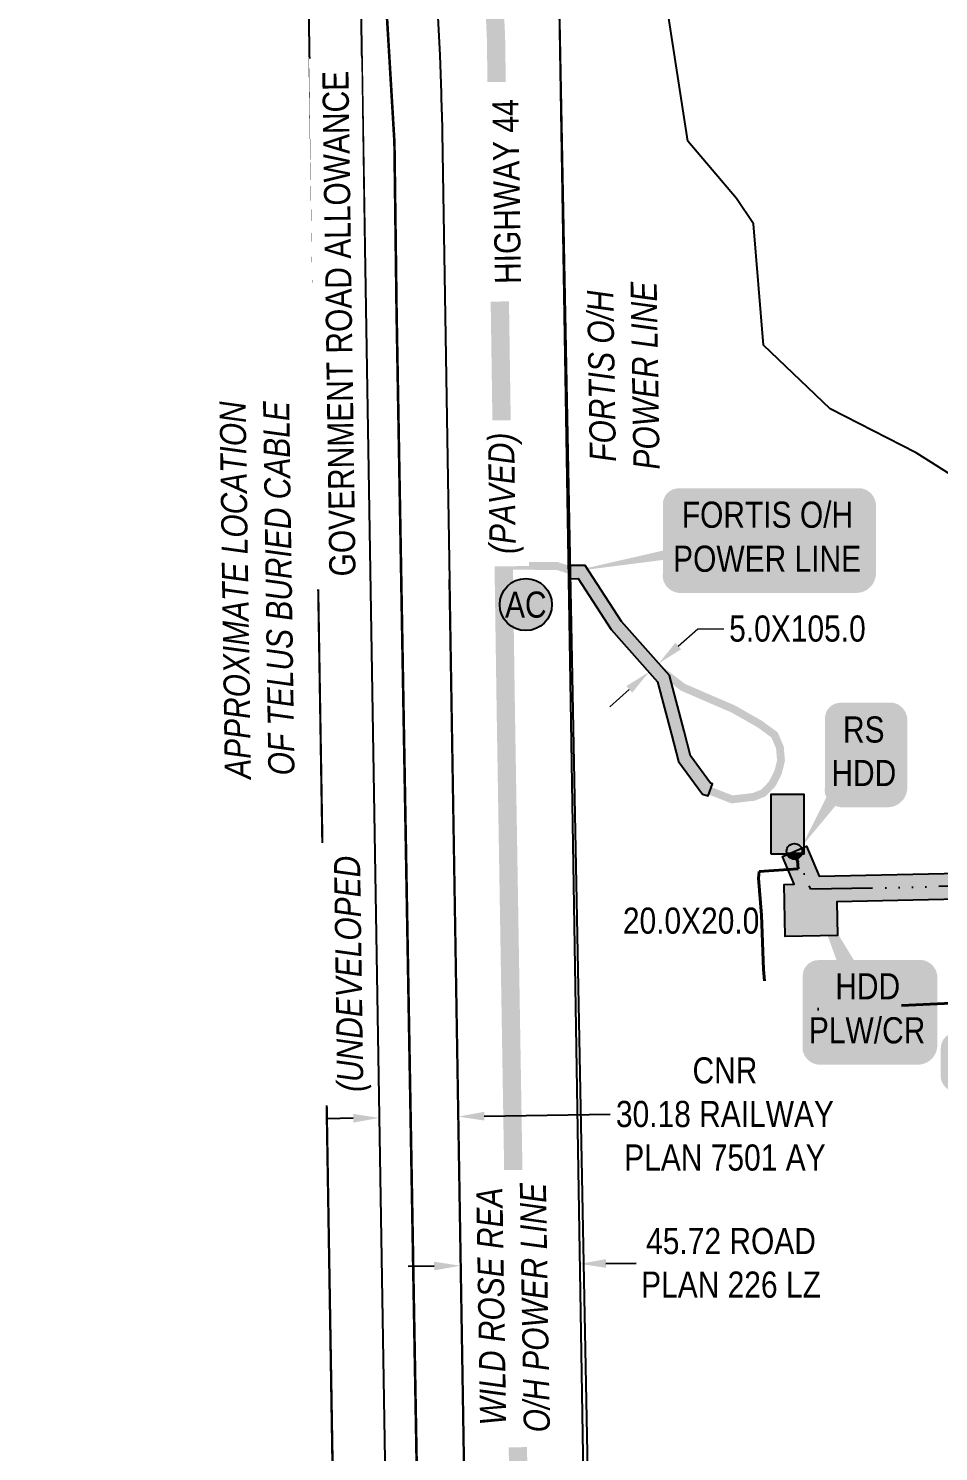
# Model space of a CAD drawing. Extents: x 72365 to 80261, y 6000112 to 6008999.
# Drawn here: x 74845 to 75193, y 6002807 to 6003351 of the extents above; entities that cross this region are included whole.
import ezdxf
from ezdxf.enums import TextEntityAlignment as Align

# ---------------------------------------------------------------- set-up
doc = ezdxf.new("R2010")
doc.units = 0
doc.header["$LTSCALE"] = 5
doc.header["$PDSIZE"] = 2.5
for name, pattern in [('COOP2', [10, 5, -1, 0, -1, 0, -1, 0, -1, 0, -1]), ('DASHDOT', [25.4, 12.7, -6.35, 0, -6.35]), ('DASHED2', [9.525, 6.35, -3.175])]:
    doc.linetypes.add(name, pattern=pattern)
doc.layers.get('Defpoints').update_dxf_attribs({"color": 9})
for name, color, linetype in [('AS-POWER', 104, 'foc-POWER'), ('AS-POWER-T', 104, 'Continuous'), ('AS-RAILWAY', 13, 'TRACKS'), ('AS-RESIDENCE', 14, 'Continuous'), ('AS-ROADS', 254, 'Continuous'), ('AS-SYMBOL', 7, 'Continuous'), ('AS-TELEPHONE', 224, 'foc-TEL'), ('AS-TELEPHONE-T', 224, 'Continuous'), ('CG-NOTES', 7, 'Continuous'), ('L-ROAD-T', 7, 'Continuous'), ('L-SEC', 7, 'Continuous'), ('L-TITLEDB', 4, 'Continuous'), ('L-TITLEDB-T', 4, 'Continuous'), ('P-APEX RECON PAY ITEMS', 240, 'Continuous'), ('P-APEX RECON-10m BUFFER', 51, 'COOP2'), ('P-APEX RECON-URBAN', 30, 'COOP2'), ('P-APEX RECON-WORK AREA', 104, 'Continuous'), ('T-CREEK', 160, 'Continuous')]:
    doc.layers.add(name, color=color, linetype=linetype)
for name, color, linetype, lineweight in [('AS-RECON EXISTING', 151, 'DASHDOT', 40), ('P-APEX RECON-TWS-T', 104, 'Continuous', 9), ('T-TEXT', 48, 'Continuous', 18)]:
    doc.layers.add(name, color=color, linetype=linetype, lineweight=lineweight)
doc.layers.add('AS-STRUCTURE-H', color=7, linetype='Continuous', true_color=0xa8a8a8)
doc.layers.add('P-APEX RECON-TO BE DRILLED-H', color=7, linetype='Continuous', true_color=0xffafe1)
doc.styles.add('100L', font='ARIALN.TTF', dxfattribs={"height": 2})
doc.styles.add('175L', font='ARIALN.TTF', dxfattribs={"height": 20})
doc.styles.add('80', font='ARIALN.TTF', dxfattribs={"height": 10})
doc.styles.add('80CG', font='ARIALN.TTF', dxfattribs={"height": 10})
doc.styles.add('80L', font='ARIALN.TTF', dxfattribs={"height": 10})
doc.styles.add('80LS', font='ARIALNI.TTF', dxfattribs={"height": 10})
doc.styles.add('foc-LtypeFont', font='ARIALN.TTF', dxfattribs={"height": 7.35})
doc.linetypes.add('foc-POWER', pattern='A,6,-1,["P",foc-LtypeFont,S=0.2,R=0,X=-0.625,Y=-0.75],-1.24,4', length=12.24)
doc.linetypes.add('foc-TEL', pattern='A,2,-1,["T",foc-LtypeFont,S=0.2,R=0,X=-0.425,Y=-0.75],-1.24,8', length=12.24)
doc.linetypes.add('foc-TEL-NOLINE', pattern='A,0,-2,["T",foc-LtypeFont,S=0.2,R=0,X=-0.425,Y=-0.75],-10.24', length=12.24)
doc.linetypes.add('TRACKS', pattern='A,3.81,[130,ltypeshp1.shx,S=6.35,R=0,X=0,Y=0],3.81', length=7.62)
doc.dimstyles.new('Compass 5 000', dxfattribs={"dimscale": 5, "dimtxt": 9, "dimasz": 2, "dimexe": 0.2, "dimexo": 0.0625, "dimgap": 0.5, "dimtad": 0, "dimtih": 1, "dimtoh": 1, "dimzin": 0, "dimdsep": 46, "dimtxsty": '80CG', "dimcen": 0.1, "dimse1": 1, "dimse2": 1, "dimclrd": 256, "dimclrt": 256, "dimaunit": 1, "dimadec": 4, "dimazin": 0, "dimtfac": 0.06, "dimtofl": 0, "dimtmove": 0, "dimatfit": 1, "dimfxl": 0.2, "dimtolj": 1, "dimtzin": 0, "dimlwd": -1, "dimarcsym": 0})

# ---------------------------------------------------------------- blocks, each defined once
blk = doc.blocks.new('*D397')
at = {"layer": 'Defpoints', "color": 0, "transparency": 16777216}
for p in [(75008.56, 6003008.41), (75054.26, 6003009.1), (75056.25, 6002878.49)]:
    blk.add_point(p, dxfattribs=at)
at = {"layer": 'L-TITLEDB-T', "transparency": 16777216}
for p, q in [((75000.56, 6002877.64), (74990.56, 6002877.48)), ((75066.25, 6002878.64), (75077.8, 6002878.82))]:
    blk.add_line(p, q, dxfattribs=at)
for points in [[(75066.23, 6002880.31), (75066.28, 6002876.97), (75056.25, 6002878.49)], [(75000.54, 6002879.3), (75000.59, 6002875.97), (75010.56, 6002877.79)]]:
    blk.add_solid(points, dxfattribs=at)
at = {"layer": 'L-TITLEDB-T', "transparency": 16777216, "insert": (75114.11, 6002878.82), "char_height": 10, "attachment_point": 5, "style": '80CG'}
blk.add_mtext('\\A1;45.72 ROAD\\PPLAN 226 LZ', dxfattribs=at)
blk = doc.blocks.new('*D398')
at = {"layer": 'Defpoints', "color": 0, "transparency": 16777216}
for p in [(74977.12, 6003086.92), (75007.26, 6003087.41), (75009.74, 6002934.84)]:
    blk.add_point(p, dxfattribs=at)
at = {"layer": 'L-TITLEDB-T', "transparency": 16777216}
for p, q in [((74969.6, 6002934.19), (74959.6, 6002934.03)), ((75019.74, 6002935), (75067.85, 6002935.78))]:
    blk.add_line(p, q, dxfattribs=at)
for points in [[(74969.57, 6002935.85), (74969.62, 6002932.52), (74979.59, 6002934.35)], [(75019.71, 6002936.67), (75019.77, 6002933.33), (75009.74, 6002934.84)]]:
    blk.add_solid(points, dxfattribs=at)
at = {"layer": 'L-TITLEDB-T', "transparency": 16777216, "insert": (75111.79, 6002935.78), "char_height": 10, "attachment_point": 5, "style": '80CG'}
blk.add_mtext('\\A1;CNR\\P30.18 RAILWAY\\PPLAN 7501 AY', dxfattribs=at)
blk = doc.blocks.new('*U1085')
at = {"true_color": 0xffffa8}
h = blk.add_hatch(color=51, dxfattribs=at)
edge = h.paths.add_edge_path()
edge.add_line((-19, -20), (19, -20))
edge.add_arc((19, -14), 6, 270, 360)
edge.add_line((25, -14), (25, 12.5))
edge.add_arc((19, 12.5), 6, 0, 90)
edge.add_line((19, 18.5), (-19, 18.5))
edge.add_arc((-19, 12.5), 6, 90, 180)
edge.add_line((-25, 12.5), (-25, -14))
edge.add_arc((-19, -14), 6, 180, 270)
at = {"color": 240, "flags": 128}
for points in [[(-21.93, 45.62, 0, 10, 0), (0, 0, 5, 5, 0)], [(5.45, -7.08, 0, 10, 0), (0, 0, 5, 5, 0)]]:
    blk.add_lwpolyline(points, format="xyseb", dxfattribs=at)
blk.add_lwpolyline([(-19, -20, 3, 3, 0), (19, -20, 3, 3, 0.414214), (25, -14, 3, 3, 0), (25, 12.5, 3, 0, 0.414214), (19, 18.5, 0, 0, 0), (-19, 18.5, 0, 0, 0.414214), (-25, 12.5, 0, 0, 0), (-25, -14, 0, 3, 0.414214)], format="xyseb", close=True, dxfattribs=at)
at = {"color": 4, "style": '80'}
blk.add_attdef('OTHER_001', (-14.7, -5), '', height=10, dxfattribs=at)
blk = doc.blocks.new('RISER')
h = blk.add_hatch(color=255)
h.dxf.hatch_style = 1
edge = h.paths.add_edge_path()
edge.add_arc((0, 0), 0.7, 0, 360)
blk.add_hatch(color=13).paths.add_polyline_path([(0.58, -0.15), (-0.58, -0.15, 0.774597)])
at = {"color": 13}
blk.add_line((-0.58, -0.15), (0.58, -0.15), dxfattribs=at)
blk.add_circle((0, 0), 0.6, dxfattribs=at)
blk = doc.blocks.new('*U1086')
at = {"true_color": 0xffffa8}
h = blk.add_hatch(color=51, dxfattribs=at)
edge = h.paths.add_edge_path()
edge.add_line((-9, -20), (9, -20))
edge.add_arc((9, -14), 6, 270, 360)
edge.add_line((15, -14), (15, 12.5))
edge.add_arc((9, 12.5), 6, 0, 90)
edge.add_line((9, 18.5), (-9, 18.5))
edge.add_arc((-9, 12.5), 6, 90, 180)
edge.add_line((-15, 12.5), (-15, -14))
edge.add_arc((-9, -14), 6, 180, 270)
at = {"color": 240, "flags": 128}
blk.add_lwpolyline([(-9, -20, 3, 3, 0), (9, -20, 3, 3, 0.414214), (15, -14, 3, 3, 0), (15, 12.5, 3, 0, 0.414214), (9, 18.5, 0, 0, 0), (-9, 18.5, 0, 0, 0.414214), (-15, 12.5, 0, 0, 0), (-15, -14, 0, 3, 0.414214)], format="xyseb", close=True, dxfattribs=at)
for points in [[(-23.91, -36.55, 0, 10, 0), (0, 0, 5, 5, 0)], [(5.45, -7.08, 0, 10, 0), (0, 0, 5, 5, 0)]]:
    blk.add_lwpolyline(points, format="xyseb", dxfattribs=at)
at = {"color": 4, "style": '80'}
blk.add_attdef('OTHER_001', (-14.7, -5), '', height=10, dxfattribs=at)
blk = doc.blocks.new('Access_Point')
h = blk.add_hatch(color=255)
h.dxf.hatch_style = 1
edge = h.paths.add_edge_path()
edge.add_arc((0, 0), 9.99, 0, 360)
at = {"color": 170}
blk.add_circle((0, 0), 9.99, dxfattribs=at)
at = {"color": 170, "style": '175L'}
blk.add_text('AC', height=10, dxfattribs=at).set_placement((0, 0), align=Align.MIDDLE_CENTER)
blk = doc.blocks.new('*U1091')
h = blk.add_hatch(color=255)
edge = h.paths.add_edge_path()
edge.add_line((-34, -20), (34, -20))
edge.add_arc((34, -14), 6, 270, 360)
edge.add_line((40, -14), (40, 12.5))
edge.add_arc((34, 12.5), 6, 0, 90)
edge.add_line((34, 18.5), (-34, 18.5))
edge.add_arc((-34, 12.5), 6, 90, 180)
edge.add_line((-40, 12.5), (-40, -14))
edge.add_arc((-34, -14), 6, 180, 270)
at = {"color": 104, "flags": 128}
blk.add_lwpolyline([(-34, -20, 3, 3, 0), (34, -20, 3, 3, 0.414214), (40, -14, 3, 3, 0), (40, 12.5, 3, 0, 0.414214), (34, 18.5, 0, 0, 0), (-34, 18.5, 0, 0, 0.414214), (-40, 12.5, 0, 0, 0), (-40, -14, 0, 3, 0.414214)], format="xyseb", close=True, dxfattribs=at)
blk.add_lwpolyline([(-75.33, -13.43, 0, 7.5, 0), (0, 0, 0, 0, 0)], format="xyseb", dxfattribs=at)
at = {"color": 104, "style": '80'}
blk.add_attdef('ENTER_TEXT_001', (-26.85, -4.92), '', height=10, dxfattribs=at)
blk = doc.blocks.new('*D1092')
at = {"layer": 'Defpoints', "color": 0, "transparency": 16777216}
for p in [(75086.45, 6003108.26), (75083.11, 6003104.5), (75086.85, 6003107.81)]:
    blk.add_point(p, dxfattribs=at)
at = {"layer": 'P-APEX RECON-TWS-T', "transparency": 16777216}
for p, q in [((75093.94, 6003114.89), (75101.42, 6003121.52)), ((75101.42, 6003121.52), (75111.42, 6003121.52)), ((75075.22, 6003098.32), (75067.74, 6003091.69))]:
    blk.add_line(p, q, dxfattribs=at)
for points in [[(75092.83, 6003116.14), (75095.04, 6003113.65), (75086.45, 6003108.26)], [(75074.12, 6003099.57), (75076.33, 6003097.07), (75082.71, 6003104.95)]]:
    blk.add_solid(points, dxfattribs=at)
at = {"layer": 'P-APEX RECON-TWS-T', "transparency": 16777216, "insert": (75139.53, 6003121.52), "char_height": 10, "attachment_point": 5, "style": '80CG'}
blk.add_mtext('\\A1;5.0X105.0', dxfattribs=at)
blk = doc.blocks.new('*U1242')
at = {"true_color": 0xffffa8}
h = blk.add_hatch(color=51, dxfattribs=at)
edge = h.paths.add_edge_path()
edge.add_line((-16.5, -11.5), (16.5, -11.5))
edge.add_arc((16.5, -5.5), 6, 270, 360)
edge.add_line((22.5, -5.5), (22.5, 4))
edge.add_arc((16.5, 4), 6, 0, 90)
edge.add_line((16.5, 10), (-16.5, 10))
edge.add_arc((-16.5, 4), 6, 90, 180)
edge.add_line((-22.5, 4), (-22.5, -5.5))
edge.add_arc((-16.5, -5.5), 6, 180, 270)
at = {"color": 240, "flags": 128}
for points in [[(36.13, 39.85, 0, 10, 0), (0, 0, 5, 5, 0)], [(5.45, -7.08, 0, 10, 0), (0, 0, 5, 5, 0)]]:
    blk.add_lwpolyline(points, format="xyseb", dxfattribs=at)
blk.add_lwpolyline([(-16.5, -11.5, 3, 3, 0), (16.5, -11.5, 3, 3, 0.414214), (22.5, -5.5, 3, 3, 0), (22.5, 4, 3, 0, 0.414214), (16.5, 10, 0, 0, 0), (-16.5, 10, 0, 0, 0.414214), (-22.5, 4, 0, 0, 0), (-22.5, -5.5, 0, 3, 0.414214)], format="xyseb", close=True, dxfattribs=at)
at = {"color": 4, "style": '80'}
blk.add_attdef('OTHER_001', (-14.7, -5), '', height=10, dxfattribs=at)

msp = doc.modelspace()

# ---------------------------------------------------------------- hatches: boundary and pattern name
at = {"layer": 'AS-STRUCTURE-H'}
h = msp.add_hatch(color=256, dxfattribs=at)
h.dxf.hatch_style = 1
h.paths.add_polyline_path([(75129.347, 6003035.333), (75142.132, 6003035.333), (75142.132, 6003058.047), (75129.347, 6003058.047)])
at = {"layer": 'P-APEX RECON-10m BUFFER'}
h = msp.add_hatch(color=256, dxfattribs=at)
h.dxf.hatch_style = 1
h.paths.add_polyline_path([(75284.927, 6002716.271), (75285.726, 6002716.577), (75285.542, 6002729.65), (75290.538, 6002729.72), (75288.211, 6002895.08), (75285.169, 6002895.016), (75284.754, 6002914.995), (75287.348, 6002915.049), (75238.497, 6003015.138), (75213.047, 6003018.247), (75154.559, 6003017.032), (75154.827, 6003004.143), (75134.848, 6003003.727), (75134.433, 6003023.707), (75138.322, 6003023.787), (75133.776, 6003034.355), (75142.954, 6003038.303), (75147.865, 6003026.887), (75213.551, 6003028.251), (75245.096, 6003024.398), (75298.354, 6002915.278), (75304.733, 6002915.41), (75304.747, 6002914.729), (75388.886, 6002964.532), (75385.465, 6002972.64), (75390.068, 6002974.582), (75369.196, 6003024.048), (75364.593, 6003022.106), (75356.824, 6003040.517), (75361.427, 6003042.46), (75243.736, 6003321.38), (75239.58, 6003462.397), (75042.361, 6003461.155), (75041.772, 6003466.147), (75239.433, 6003467.392), (75237.88, 6003520.079), (75247.871, 6003520.259), (75253.668, 6003323.542), (75370.633, 6003046.344), (75375.235, 6003048.286), (75383.004, 6003029.875), (75378.401, 6003027.932), (75399.274, 6002978.467), (75403.876, 6002980.409), (75411.645, 6002961.997), (75393.234, 6002954.229), (75392.806, 6002955.242), (75304.985, 6002903.259), (75305.148, 6002895.431), (75298.2, 6002895.287), (75300.528, 6002729.86), (75305.524, 6002729.931), (75305.711, 6002716.646)])
h = msp.add_hatch(color=256, dxfattribs=at)
h.dxf.hatch_style = 1
h.paths.add_polyline_path([(75052.002, 6003145.67), (75052.084, 6003140.675), (75055.635, 6003140.684), (75068.246, 6003121.285), (75086.008, 6003101.227), (75091.325, 6003081.04), (75093.968, 6003070.66), (75103.214, 6003058.274), (75105.334, 6003057.52), (75107.009, 6003062.226), (75106.313, 6003062.474), (75098.565, 6003072.854), (75096.161, 6003082.293), (75090.536, 6003103.649), (75072.232, 6003124.319), (75058.341, 6003145.686)])
at = {"layer": 'P-APEX RECON-TO BE DRILLED-H'}
h = msp.add_hatch(color=256, dxfattribs=at)
h.dxf.hatch_style = 1
h.paths.add_polyline_path([(75144.605, 6003021.822), (75149.195, 6003023.796), (75142.954, 6003038.303), (75133.776, 6003034.355), (75140.016, 6003019.848)])

# ---------------------------------------------------------------- linework, layer by layer
at = {"layer": 'AS-POWER', "flags": 128}
msp.add_lwpolyline([(75065.987, 6002069.374), (75072.217, 6002132.868), (75048.248, 6003374.025), (75047.955, 6003386.431, 0.0483205), (75028.793, 6003545.108), (75001.028, 6003676.95, -0.0476994), (74982.838, 6003838.342), (74974.945, 6004319.697), (74962.101, 6005124.07), (74960.098, 6005244.058)], format="xyb", dxfattribs=at)
msp.add_lwpolyline([(75053.606, 6000179.593), (75052.049, 6000279.306), (75039.104, 6001082.979), (75026.506, 6001906.922), (75013.454, 6002711.216), (75006.401, 6003140.341)], dxfattribs=at)
at = {"layer": 'AS-RECON EXISTING', "flags": 128}
msp.add_lwpolyline([(75138.198, 6003036.215), (75139.535, 6003032.678), (75139.757, 6003029.703), (75124.937, 6003028.622), (75124.671, 6003026.14), (75125.795, 6003011.938), (75126.606, 6002991.067), (75127.729, 6002974.923), (75165.122, 6002976.774), (75246.731, 6002980.425)], dxfattribs=at)
at = {"layer": 'AS-RESIDENCE'}
msp.add_lwpolyline([(75129.347, 6003035.333), (75142.132, 6003035.333), (75142.132, 6003058.047), (75129.347, 6003058.047)], close=True, dxfattribs=at)
at = {"layer": 'AS-ROADS', "const_width": 7, "flags": 128}
msp.add_lwpolyline([(75073.672, 6000179.942), (75069.776, 6000349.065), (75060.182, 6001074.477), (75045.667, 6002007.36), (75027.969, 6003090.033), (75024.206, 6003347.941, 0.0493947), (74998.246, 6003576.094), (74973.301, 6003687.217, -0.0503851), (74958.73, 6003807.929), (74943.423, 6004677.413), (74936.401, 6005243.625)], format="xyb", dxfattribs=at)
at = {"layer": 'AS-ROADS', "const_width": 2.998, "flags": 128}
msp.add_lwpolyline([(75027.824, 6003145.636), (75047.685, 6003145.497), (75055.602, 6003142.998), (75062.686, 6003134.115), (75082.686, 6003109.13), (75095.744, 6003099.108), (75115.05, 6003090.779), (75125.05, 6003085.088), (75130.745, 6003080.924), (75132.828, 6003076.066), (75133.245, 6003071.069), (75132.134, 6003066.627), (75129.911, 6003062.186), (75126.578, 6003058.715), (75122.828, 6003057.189), (75114.494, 6003056.217), (75105.606, 6003059.687), (75098.105, 6003067.183), (75094.355, 6003075.927), (75088.939, 6003098.414), (75084.633, 6003108.269)], dxfattribs=at)
at = {"layer": 'AS-TELEPHONE', "linetype": 'foc-TEL-NOLINE', "flags": 128}
msp.add_lwpolyline([(75003.364, 6000178.719), (74988.862, 6001082.1), (74976.266, 6001905.962), (74937.004, 6004319.006), (74922.183, 6005243.365)], dxfattribs=at)
at = {"layer": 'L-SEC', "flags": 128}
for points in [[(74949.983, 6003514.378), (74963.197, 6002710.466)], [(74983.308, 6002710.663), (74970.073, 6003514.958)]]:
    msp.add_lwpolyline(points, dxfattribs=at)
at = {"layer": 'L-TITLEDB', "flags": 128}
msp.add_lwpolyline([(75003.46, 6003319.242, 0.0657811), (74969.604, 6003548.054)], format="xyb", dxfattribs=at)
msp.add_lwpolyline([(75003.46, 6003319.242), (75013.454, 6002711.216), (75026.506, 6001906.922), (75072.192, 6001907.792), (75059.129, 6002712.051), (75048.248, 6003374.025)], dxfattribs=at)
at = {"layer": 'P-APEX RECON-URBAN', "flags": 128}
msp.add_lwpolyline([(75297.848, 6002904.925), (75241.797, 6003019.768), (75213.299, 6003023.249), (75144.605, 6003021.822), (75138.365, 6003036.329)], dxfattribs=at)
at = {"layer": 'P-APEX RECON-WORK AREA', "flags": 128}
msp.add_lwpolyline([(75052.002, 6003145.67), (75052.084, 6003140.675), (75055.635, 6003140.684), (75068.246, 6003121.285), (75086.008, 6003101.227), (75091.325, 6003081.04), (75093.968, 6003070.66), (75103.214, 6003058.274), (75105.334, 6003057.52), (75107.009, 6003062.226), (75106.313, 6003062.474), (75098.565, 6003072.854), (75096.161, 6003082.293), (75090.536, 6003103.649), (75072.232, 6003124.319), (75058.341, 6003145.686)], close=True, dxfattribs=at)
msp.add_lwpolyline([(75213.047, 6003018.247), (75154.559, 6003017.032), (75154.827, 6003004.143), (75134.848, 6003003.727), (75134.433, 6003023.707), (75138.322, 6003023.787), (75133.776, 6003034.355), (75142.954, 6003038.303), (75147.865, 6003026.887), (75213.551, 6003028.251)], dxfattribs=at)
at = {"layer": 'T-CREEK', "flags": 128}
msp.add_lwpolyline([(75216.018, 6003169.129), (75184.893, 6003188.773), (75152.018, 6003205.721), (75126.483, 6003230.018), (75122.763, 6003276.459), (75116.243, 6003286.098), (75097.651, 6003308.071), (75089.542, 6003360.004)], dxfattribs=at)

# ---------------------------------------------------------------- block references
at = {"layer": 'AS-POWER-T'}
ref = msp.add_blockref('*U1091', (75128.059, 6003156.738), dxfattribs=at)
ref.add_attrib('ENTER_TEXT_001', 'FORTIS O/H', (75095.276, 6003160.157), dxfattribs={"layer": '0', "color": 104, "height": 10, "style": '80'})
ref.add_attrib('ENTER_TEXT_002', 'POWER LINE', (75091.965, 6003143.313), dxfattribs={"layer": '0', "color": 104, "height": 10, "style": '80'})
at = {"layer": 'AS-SYMBOL', "xscale": 4.995841144999977, "yscale": 4.995841144999977, "zscale": 4.995841144999977}
msp.add_blockref('RISER', (75138.365, 6003036.329), dxfattribs=at)
at = {"layer": 'CG-NOTES', "xscale": 0.9983371498429935, "yscale": 0.9983371498429935, "zscale": 0.9983371498429935}
msp.add_blockref('Access_Point', (75035.615, 6003130.758), dxfattribs=at)
at = {"layer": 'P-APEX RECON PAY ITEMS'}
ref = msp.add_blockref('*U1086', (75165.044, 6003074.724), dxfattribs=at)
ref.add_attrib('OTHER_001', 'RS', (75156.947, 6003077.968), dxfattribs={"layer": '0', "color": 4, "height": 10, "style": '80'})
ref.add_attrib('OTHER_002', 'HDD', (75152.517, 6003061.302), dxfattribs={"layer": '0', "color": 4, "height": 10, "style": '80'})
ref = msp.add_blockref('*U1085', (75166.54, 6002976.204), dxfattribs=at)
ref.add_attrib('OTHER_001', 'HDD', (75154.013, 6002979.711), dxfattribs={"layer": '0', "color": 4, "height": 10, "style": '80'})
ref.add_attrib('OTHER_002', 'PLW/CR', (75143.907, 6002962.867), dxfattribs={"layer": '0', "color": 4, "height": 10, "style": '80'})
msp.add_blockref('*U1242', (75216.877, 6002957.016), dxfattribs=at).add_auto_attribs({'OTHER_001': 'UMC-G'})

# ---------------------------------------------------------------- texts
at = {"layer": 'AS-TELEPHONE-T', "insert": (74920.501, 6003063.958), "char_height": 10, "attachment_point": 1, "rotation": 90.81849, "style": '100L'}
msp.add_mtext_dynamic_manual_height_columns('\\pi0.05;{\\fArial Narrow|b0|i1|c0|p34;APPROXIMATE LOCATION\\P\\pi1.1414;OF TELUS BURIED CABLE}', width=144.95675, gutter_width=50, heights=[0], dxfattribs=at)
at = {"layer": 'P-APEX RECON-TWS-T', "insert": (75072.757, 6003014.829), "char_height": 9.9917, "attachment_point": 1, "style": '80L'}
msp.add_mtext_dynamic_manual_height_columns('20.0X20.0', width=10.35424, gutter_width=50, heights=[0], dxfattribs=at)

# ---------------------------------------------------------------- dimensions: what is measured, and where the dimension line sits
at = {"layer": 'L-TITLEDB-T'}
dim = msp.add_linear_dim(base=(75009.741, 6002934.839), p1=(74977.118, 6003086.921), p2=(75007.265, 6003087.41), angle=0.92971, text='CNR\\P30.18 RAILWAY\\PPLAN 7501 AY', dimstyle='Compass 5 000', override={"dimtfillclr": 256}, dxfattribs=at)
dim.commit()
dim.dimension.update_dxf_attribs({"geometry": '*D398', "text_midpoint": (75111.787, 6002935.782), "dimtype": 161})
dim = msp.add_linear_dim(base=(75056.253, 6002878.488), p1=(75008.564, 6003008.406), p2=(75054.258, 6003009.105), angle=0.87536, text='45.72 ROAD\\PPLAN 226 LZ', dimstyle='Compass 5 000', dxfattribs=at)
dim.commit()
dim.dimension.update_dxf_attribs({"geometry": '*D397', "text_midpoint": (75114.108, 6002878.818), "dimtype": 161})
at = {"layer": 'P-APEX RECON-TWS-T'}
dim = msp.add_aligned_dim(p1=(75083.11, 6003104.499), p2=(75086.85, 6003107.811), distance=0.604, text='5.0X105.0', dimstyle='Compass 5 000', dxfattribs=at)
dim.commit()
dim.dimension.update_dxf_attribs({"geometry": '*D1092', "text_midpoint": (75139.53, 6003121.523)})

# ---------------------------------------------------------------- next in the draw order: texts
at = {"layer": 'AS-POWER-T', "insert": (75060.173, 6003181.742), "char_height": 10, "attachment_point": 1, "rotation": 90.92213, "style": '100L', "bg_fill": 3, "box_fill_scale": 1.1, "bg_fill_color": 256, "bg_fill_transparency": 0}
msp.add_mtext_dynamic_manual_height_columns('\\pi3.58;{\\fArial Narrow|b0|i1|c0|p34;FORTIS O/H\\P\\pi0.32626;POWER LINE}', width=72.5352, gutter_width=50, heights=[0], dxfattribs=at)
at = {"layer": 'L-ROAD-T', "char_height": 10, "attachment_point": 2, "rotation": 90.81222, "style": '80L', "bg_fill": 2}
for s, insert, width in [('GOVERNMENT ROAD ALLOWANCE', (74959.132, 6003238.188), 192.96494), ('HIGHWAY 44', (75023.292, 6003288.699), 73.99175)]:
    msp.add_mtext(s, dxfattribs=dict(at, insert=insert, width=width))

# ---------------------------------------------------------------- next in the draw order: linework, layer by layer
at = {"layer": 'AS-RAILWAY', "linetype": 'DASHED2', "const_width": 0.999, "flags": 128}
msp.add_lwpolyline([(75036.226, 6000179.291), (75030.869, 6000521.005), (75018.397, 6001299.923), (75006.867, 6002055.551), (74986.173, 6003243.575), (74985.359, 6003307.705, 0.117589), (74883.678, 6003711.311), (74845.87, 6003778.817)], format="xyb", dxfattribs=at)

# ---------------------------------------------------------------- next in the draw order: texts
at = {"layer": 'AS-POWER-T', "insert": (75018.188, 6002813.095), "char_height": 10, "attachment_point": 1, "rotation": 90.92213, "style": '100L', "bg_fill": 2}
msp.add_mtext_dynamic_manual_height_columns('\\pi3.5357;{\\fArial Narrow|b0|i1|c0|p34;WILD ROSE REA\\P\\pi0.57524;O/H POWER LINE}', width=96.08909, gutter_width=50, heights=[0], dxfattribs=at)
at = {"layer": 'T-TEXT', "char_height": 10, "attachment_point": 2, "rotation": 90.81222, "style": '80LS', "bg_fill": 2}
for s, insert, width in [('(PAVED)', (75021.476, 6003173.265), 45.89127), ('(UNDEVELOPED', (74962.846, 6002989.381), 90.39332)]:
    msp.add_mtext(s, dxfattribs=dict(at, insert=insert, width=width))

doc.saveas('drawing.dxf')
